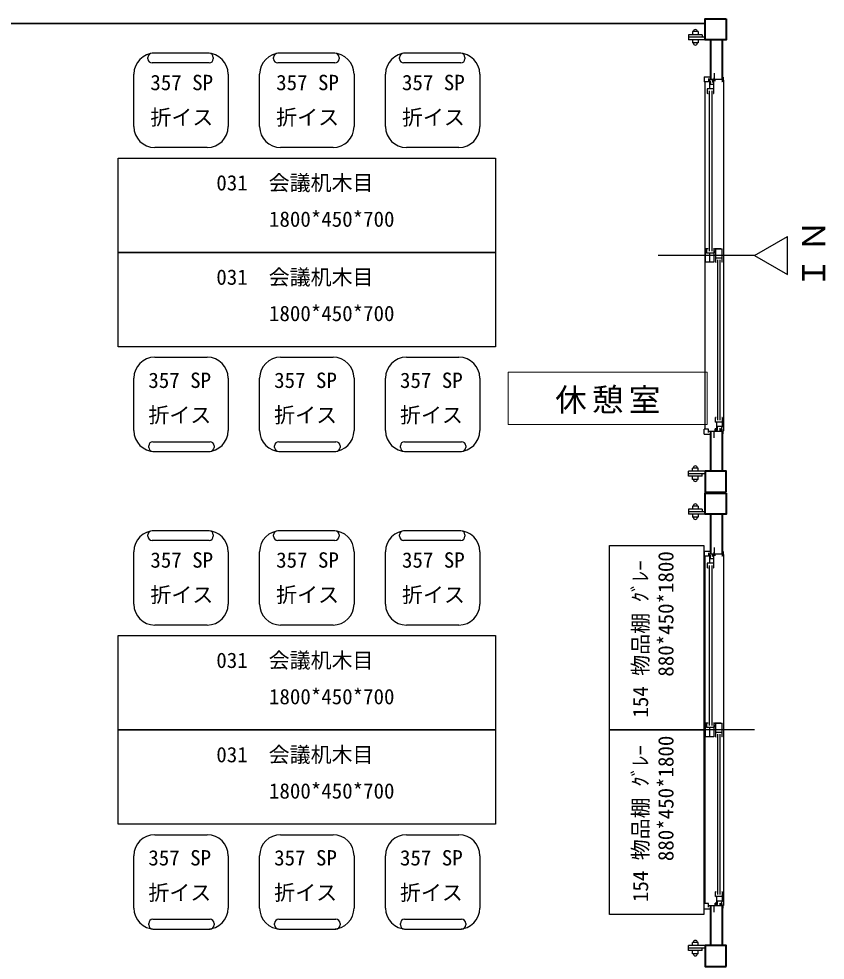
# Model space of a CAD drawing. Units: millimetres, scale not verified. Extents: x -9739 to 9926, y -7024 to 6958.
# Drawn here: x -4914 to -1069, y -972 to 3519 of the extents above; entities that cross this region are included whole.
import ezdxf
from ezdxf.enums import TextEntityAlignment as Align

# ---------------------------------------------------------------- set-up
doc = ezdxf.new("R2010")
doc.units = ezdxf.units.MM
doc.header["$LTSCALE"] = 50
for name, color, linetype, lineweight in [('0-1', 7, 'Continuous', 25), ('0-2', 4, 'Continuous', 18), ('0-4', 7, 'Continuous', 25), ('0-A', 7, 'Continuous', 18)]:
    doc.layers.add(name, color=color, linetype=linetype, lineweight=lineweight)
doc.styles.add('ＭＳ ゴシック', font='')
doc.styles.get('ＭＳ ゴシック').set_extended_font_data('MS Gothic')

msp = doc.modelspace()

# ---------------------------------------------------------------- linework, layer by layer
at = {"layer": '0-1'}
for p, q in [((-1674.22, 3457.7), (-1702.22, 3457.7)), ((-1702.22, 3457.7), (-1702.22, 3442.7)), ((-1674.22, 3457.7), (-1674.22, 3442.7)), ((-1720.72, 3442.7), (-1720.72, 3418.7)), ((-1655.72, 3442.7), (-1720.72, 3442.7)), ((-1640.72, 3430.7), (-1720.72, 3430.7)), ((-1640.72, 3418.7), (-1720.72, 3418.7)), ((-1702.22, 3418.7), (-1702.22, 3403.7)), ((-1674.22, 3418.7), (-1674.22, 3403.7)), ((-1655.72, 3442.7), (-1655.72, 3430.7)), ((-1674.22, 3403.7), (-1702.22, 3403.7)), ((-1645.72, 3242.7), (-1645.72, 3217.7)), ((-1645.72, 3242.7), (-1615.72, 3242.7)), ((-1625.97, 3234.7), (-1625.97, 3217.7)), ((-1598.97, 3234.7), (-1601.97, 3234.7)), ((-1598.97, 3259.7), (-1598.97, 3228.7)), ((-1555.97, 3240), (-1555.97, 3228.7)), ((-1640.97, 3217.7), (-1645.72, 3217.7)), ((-1640.97, 1561.7), (-1640.97, 3217.7)), ((-1625.97, 3217.7), (-1640.97, 3217.7)), ((-1555.97, 3228.7), (-1625.97, 3228.7)), ((-1621.22, 3222.7), (-1621.22, 3184.25)), ((-1617.02, 3222.7), (-1621.22, 3222.7)), ((-1599.72, 3205.45), (-1621.22, 3205.45)), ((-1617.02, 3222.7), (-1617.02, 3205.45)), ((-1607.22, 3220.7), (-1607.72, 3215.7)), ((-1607.22, 3220.7), (-1607.22, 3228.7)), ((-1602.72, 3225.7), (-1602.72, 3223.7)), ((-1599.72, 3225.7), (-1602.72, 3225.7)), ((-1602.72, 3220.7), (-1602.72, 3218.7)), ((-1599.72, 3218.7), (-1602.72, 3218.7)), ((-1599.72, 3162.7), (-1599.72, 3225.7)), ((-1595.82, 3228.7), (-1595.82, 3220.7)), ((-1552.97, 3225.2), (-1556.47, 3228.7)), ((-1552.97, 1554.2), (-1552.97, 3225.2)), ((-1631.22, 3185.2), (-1631.22, 3162.7)), ((-1621.22, 3185.2), (-1631.22, 3185.2)), ((-1628.02, 3162.7), (-1631.22, 3162.7)), ((-1629.12, 3162.7), (-1627.72, 3162.7)), ((-1599.72, 3184.25), (-1621.22, 3184.25)), ((-1620.72, 2410.2), (-1620.72, 3174.7)), ((-1608.72, 2410.2), (-1608.72, 3174.7)), ((-1601.72, 3162.7), (-1599.72, 3162.7)), ((-1406.3, 2389.7), (-1866.31, 2389.7)), ((-1641.22, 2422.2), (-1641.22, 2357.2)), ((-1627.72, 2422.2), (-1641.22, 2422.2)), ((-1634.92, 2422.2), (-1634.92, 2401.2)), ((-1599.72, 2401.2), (-1634.92, 2401.2)), ((-1619.47, 2357.2), (-1619.47, 2401.2)), ((-1599.72, 2422.2), (-1601.72, 2422.2)), ((-1599.72, 2422.2), (-1599.72, 2357.2)), ((-1599.72, 2405.9), (-1594.12, 2405.9)), ((-1597.72, 2422.2), (-1560.72, 2422.2)), ((-1597.72, 2409.2), (-1597.72, 2422.2)), ((-1566.02, 2422.2), (-1597.22, 2422.2)), ((-1594.12, 2414.2), (-1594.12, 2405.9)), ((-1592.22, 2422.2), (-1592.22, 2357.2)), ((-1560.72, 2357.2), (-1560.72, 2422.2)), ((-1599.72, 2357.2), (-1641.22, 2357.2)), ((-1592.22, 2379), (-1560.72, 2379)), ((-1589.02, 2357.2), (-1592.22, 2357.2)), ((-1590.12, 2357.2), (-1588.72, 2357.2)), ((-1581.72, 1604.7), (-1581.72, 2369.2)), ((-1569.72, 1604.7), (-1569.72, 2369.2)), ((-1560.72, 2357.2), (-1562.72, 2357.2)), ((-1589.02, 1616.7), (-1592.22, 1616.7)), ((-1590.12, 1616.7), (-1588.72, 1616.7)), ((-1560.72, 1616.7), (-1562.72, 1616.7)), ((-1560.72, 1616.7), (-1560.72, 1571.69)), ((-1591.22, 1594.2), (-1586.22, 1594.2)), ((-1586.22, 1556.7), (-1586.22, 1595.15)), ((-1560.72, 1595.15), (-1586.22, 1595.15)), ((-1586.22, 1571.7), (-1586.22, 1594.2)), ((-1560.72, 1573.4), (-1586.22, 1573.4)), ((-1582.02, 1556.7), (-1582.02, 1573.4)), ((-1564.72, 1560.76), (-1560.72, 1571.69)), ((-1645.72, 1536.7), (-1645.72, 1561.7)), ((-1640.97, 1561.7), (-1645.72, 1561.7)), ((-1645.72, 1536.7), (-1615.72, 1536.7)), ((-1625.97, 1561.7), (-1640.97, 1561.7)), ((-1625.97, 1544.7), (-1625.97, 1561.7)), ((-1598.97, 1544.7), (-1601.97, 1544.7)), ((-1598.97, 1519.7), (-1598.97, 1550.7)), ((-1593.72, 1550.7), (-1593.72, 1563.2)), ((-1589.72, 1563.2), (-1593.72, 1563.2)), ((-1589.72, 1550.7), (-1589.72, 1563.2)), ((-1582.02, 1556.7), (-1586.22, 1556.7)), ((-1572.72, 1563.7), (-1572.23, 1558.72)), ((-1572.22, 1558.69), (-1572.22, 1550.7)), ((-1567.72, 1558.7), (-1567.72, 1560.7)), ((-1564.72, 1560.7), (-1567.72, 1560.7)), ((-1567.72, 1553.7), (-1567.72, 1555.7)), ((-1564.72, 1553.7), (-1567.72, 1553.7)), ((-1564.72, 1560.76), (-1564.72, 1553.7)), ((-1560.22, 1560.7), (-1561.72, 1560.7)), ((-1560.22, 1550.7), (-1560.22, 1560.7)), ((-1552.97, 1554.2), (-1556.47, 1550.7)), ((-1720.72, 1336.7), (-1720.72, 1360.7)), ((-1640.72, 1360.7), (-1720.72, 1360.7)), ((-1640.72, 1348.7), (-1720.72, 1348.7)), ((-1674.22, 1375.7), (-1702.22, 1375.7)), ((-1702.22, 1360.7), (-1702.22, 1375.7)), ((-1674.22, 1360.7), (-1674.22, 1375.7)), ((-1655.72, 1336.7), (-1655.72, 1348.7)), ((-1655.72, 1336.7), (-1720.72, 1336.7)), ((-1702.22, 1321.7), (-1702.22, 1336.7)), ((-1674.22, 1321.7), (-1702.22, 1321.7)), ((-1674.22, 1321.7), (-1674.22, 1336.7)), ((-1720.72, 1179.7), (-1720.72, 1155.7)), ((-1655.72, 1179.7), (-1720.72, 1179.7)), ((-1640.72, 1167.7), (-1720.72, 1167.7)), ((-1674.22, 1194.7), (-1702.22, 1194.7)), ((-1702.22, 1194.7), (-1702.22, 1179.7)), ((-1674.22, 1194.7), (-1674.22, 1179.7)), ((-1655.72, 1179.7), (-1655.72, 1167.7)), ((-1640.72, 1155.7), (-1720.72, 1155.7)), ((-1702.22, 1155.7), (-1702.22, 1140.7)), ((-1674.22, 1140.7), (-1702.22, 1140.7)), ((-1674.22, 1155.7), (-1674.22, 1140.7)), ((-1598.97, 996.7), (-1598.97, 965.7)), ((-1645.72, 979.7), (-1645.72, 954.7)), ((-1645.72, 979.7), (-1615.72, 979.7)), ((-1640.97, 954.7), (-1645.72, 954.7)), ((-1640.97, -701.3), (-1640.97, 954.7)), ((-1625.97, 954.7), (-1640.97, 954.7)), ((-1625.97, 971.7), (-1625.97, 954.7)), ((-1555.97, 965.7), (-1625.97, 965.7)), ((-1621.22, 959.7), (-1621.22, 921.25)), ((-1617.02, 959.7), (-1621.22, 959.7)), ((-1617.02, 959.7), (-1617.02, 942.45)), ((-1607.22, 957.7), (-1607.72, 952.7)), ((-1607.22, 957.7), (-1607.22, 965.7)), ((-1602.72, 962.7), (-1602.72, 960.7)), ((-1599.72, 962.7), (-1602.72, 962.7)), ((-1602.72, 957.7), (-1602.72, 955.7)), ((-1599.72, 955.7), (-1602.72, 955.7)), ((-1598.97, 971.7), (-1601.97, 971.7)), ((-1599.72, 899.7), (-1599.72, 962.7)), ((-1595.82, 965.7), (-1595.82, 957.7)), ((-1552.97, 962.2), (-1556.47, 965.7)), ((-1555.97, 977), (-1555.97, 965.7)), ((-1552.97, -708.8), (-1552.97, 962.2)), ((-1631.22, 922.2), (-1631.22, 899.7)), ((-1621.22, 922.2), (-1631.22, 922.2)), ((-1628.02, 899.7), (-1631.22, 899.7)), ((-1629.12, 899.7), (-1627.72, 899.7)), ((-1599.72, 942.45), (-1621.22, 942.45)), ((-1599.72, 921.25), (-1621.22, 921.25)), ((-1620.72, 147.2), (-1620.72, 911.7)), ((-1608.72, 147.2), (-1608.72, 911.7)), ((-1601.72, 899.7), (-1599.72, 899.7)), ((-1641.22, 159.2), (-1641.22, 94.2)), ((-1627.72, 159.2), (-1641.22, 159.2)), ((-1634.92, 159.2), (-1634.92, 138.2)), ((-1599.72, 138.2), (-1634.92, 138.2)), ((-1619.47, 94.2), (-1619.47, 138.2)), ((-1599.72, 159.2), (-1601.72, 159.2)), ((-1599.72, 159.2), (-1599.72, 94.2)), ((-1599.72, 142.9), (-1594.12, 142.9)), ((-1597.72, 159.2), (-1560.72, 159.2)), ((-1597.72, 146.2), (-1597.72, 159.2)), ((-1566.02, 159.2), (-1597.22, 159.2)), ((-1594.12, 151.2), (-1594.12, 142.9)), ((-1592.22, 159.2), (-1592.22, 94.2)), ((-1560.72, 94.2), (-1560.72, 159.2)), ((-1406.3, 126.7), (-1866.31, 126.7)), ((-1599.72, 94.2), (-1641.22, 94.2)), ((-1592.22, 116), (-1560.72, 116)), ((-1589.02, 94.2), (-1592.22, 94.2)), ((-1590.12, 94.2), (-1588.72, 94.2)), ((-1581.72, -658.3), (-1581.72, 106.2)), ((-1569.72, -658.3), (-1569.72, 106.2)), ((-1560.72, 94.2), (-1562.72, 94.2)), ((-1589.02, -646.3), (-1592.22, -646.3)), ((-1591.22, -668.8), (-1586.22, -668.8)), ((-1590.12, -646.3), (-1588.72, -646.3)), ((-1586.22, -706.3), (-1586.22, -667.85)), ((-1560.72, -667.85), (-1586.22, -667.85)), ((-1586.22, -691.3), (-1586.22, -668.8)), ((-1560.72, -646.3), (-1562.72, -646.3)), ((-1560.72, -646.3), (-1560.72, -691.31)), ((-1645.72, -726.3), (-1645.72, -701.3)), ((-1640.97, -701.3), (-1645.72, -701.3)), ((-1625.97, -701.3), (-1640.97, -701.3)), ((-1625.97, -718.3), (-1625.97, -701.3)), ((-1598.97, -718.3), (-1601.97, -718.3)), ((-1598.97, -743.3), (-1598.97, -712.3)), ((-1593.72, -712.3), (-1593.72, -699.8)), ((-1589.72, -699.8), (-1593.72, -699.8)), ((-1589.72, -712.3), (-1589.72, -699.8)), ((-1560.72, -689.6), (-1586.22, -689.6)), ((-1582.02, -706.3), (-1586.22, -706.3)), ((-1582.02, -706.3), (-1582.02, -689.6)), ((-1572.72, -699.3), (-1572.23, -704.28)), ((-1572.22, -704.31), (-1572.22, -712.3)), ((-1567.72, -704.3), (-1567.72, -702.3)), ((-1564.72, -702.3), (-1567.72, -702.3)), ((-1567.72, -709.3), (-1567.72, -707.3)), ((-1564.72, -709.3), (-1567.72, -709.3)), ((-1564.72, -702.24), (-1560.72, -691.31)), ((-1564.72, -702.24), (-1564.72, -709.3)), ((-1560.22, -702.3), (-1561.72, -702.3)), ((-1560.22, -712.3), (-1560.22, -702.3)), ((-1552.97, -708.8), (-1556.47, -712.3)), ((-1645.72, -726.3), (-1615.72, -726.3)), ((-1674.22, -887.3), (-1702.22, -887.3)), ((-1702.22, -902.3), (-1702.22, -887.3)), ((-1674.22, -902.3), (-1674.22, -887.3)), ((-1720.72, -926.3), (-1720.72, -902.3)), ((-1640.72, -902.3), (-1720.72, -902.3)), ((-1640.72, -914.3), (-1720.72, -914.3)), ((-1655.72, -926.3), (-1720.72, -926.3)), ((-1702.22, -941.3), (-1702.22, -926.3)), ((-1674.22, -941.3), (-1702.22, -941.3)), ((-1674.22, -941.3), (-1674.22, -926.3)), ((-1655.72, -926.3), (-1655.72, -914.3))]:
    msp.add_line(p, q, dxfattribs=at)
at = {"layer": '0-1', "color": 2, "lineweight": 40}
for p, q in [((-1615.72, 3418.7), (-1615.72, 3228.7)), ((-1560.72, 3418.7), (-1560.72, 3228.7)), ((-1615.72, 1550.7), (-1615.72, 1360.7)), ((-1560.72, 1550.7), (-1560.72, 1360.7)), ((-1615.72, 1155.7), (-1615.72, 965.7)), ((-1560.72, 1155.7), (-1560.72, 965.7)), ((-1615.72, -712.3), (-1615.72, -902.3)), ((-1560.72, -712.3), (-1560.72, -902.3))]:
    msp.add_line(p, q, dxfattribs=at)
for points in [[(-1540.72, 3518.7), (-1540.72, 3418.7), (-1640.72, 3418.7), (-1640.72, 3518.7)], [(-1540.72, 1260.7), (-1540.72, 1360.7), (-1640.72, 1360.7), (-1640.72, 1260.7)], [(-1540.72, 1255.7), (-1540.72, 1155.7), (-1640.72, 1155.7), (-1640.72, 1255.7)], [(-1540.72, -1002.3), (-1540.72, -902.3), (-1640.72, -902.3), (-1640.72, -1002.3)]]:
    msp.add_lwpolyline(points, close=True, dxfattribs=at)
at = {"layer": '0-1'}
for points in [[(-1560.22, 3228.7), (-1560.22, 3218.7), (-1561.72, 3218.7)], [(-1586.72, 1594.2), (-1592.22, 1594.2), (-1592.22, 1616.7)], [(-1555.97, 1539.4), (-1555.97, 1550.7), (-1625.97, 1550.7)], [(-1560.22, 965.7), (-1560.22, 955.7), (-1561.72, 955.7)], [(-1586.72, -668.8), (-1592.22, -668.8), (-1592.22, -646.3)], [(-1555.97, -723.6), (-1555.97, -712.3), (-1625.97, -712.3)]]:
    msp.add_lwpolyline(points, dxfattribs=at)
for centre, radius, start, end in [((-1688.22, 3457.7), 10, 0, 180), ((-1688.22, 3403.7), 10, 180, 0), ((-1572.52, 1558.69), 0.3, 0, 5.71059), ((-1688.22, 1375.7), 10, 0, 180), ((-1688.22, 1321.7), 10, 180, 0), ((-1688.22, 1194.7), 10, 0, 180), ((-1688.22, 1140.7), 10, 180, 0), ((-1572.52, -704.31), 0.3, 0, 5.71059), ((-1688.22, -887.3), 10, 0, 180), ((-1688.22, -941.3), 10, 180, 0)]:
    msp.add_arc(centre, radius, start, end, dxfattribs=at)
at = {"layer": '0-2', "color": 3, "lineweight": 35}
msp.add_line((-7140.72, 3496.2), (-1640.72, 3496.2), dxfattribs=at)
at = {"layer": '0-4'}
for p, q in [((-4299.3, 3328), (-4299.3, 3334.57)), ((-4007.03, 3354.57), (-4279.3, 3354.57)), ((-3987.03, 3334.57), (-3987.03, 3328)), ((-3699.3, 3328), (-3699.3, 3334.57)), ((-3407.03, 3354.57), (-3679.3, 3354.57)), ((-3387.03, 3334.57), (-3387.03, 3328)), ((-3099.3, 3328), (-3099.3, 3334.57)), ((-2807.03, 3354.57), (-3079.3, 3354.57)), ((-2787.03, 3334.57), (-2787.03, 3328)), ((-4007.03, 3308.01), (-4279.3, 3308.01)), ((-3407.03, 3308.01), (-3679.3, 3308.01)), ((-2807.03, 3308.01), (-3079.3, 3308.01)), ((-4366.06, 3004.57), (-4366.06, 3254.57)), ((-3916.06, 3254.57), (-3916.06, 3004.57)), ((-3766.06, 3004.57), (-3766.06, 3254.57)), ((-3316.06, 3254.57), (-3316.06, 3004.57)), ((-3166.06, 3004.57), (-3166.06, 3254.57)), ((-2716.06, 3254.57), (-2716.06, 3004.57)), ((-4016.06, 2904.57), (-4266.06, 2904.57)), ((-3416.06, 2904.57), (-3666.06, 2904.57)), ((-2816.06, 2904.57), (-3066.06, 2904.57)), ((-1406.3, 2389.7), (-1249.46, 2480.25)), ((-1249.46, 2299.15), (-1249.46, 2480.25)), ((-1406.3, 2389.7), (-1249.46, 2299.15)), ((-4266.06, 1904.57), (-4016.06, 1904.57)), ((-3666.06, 1904.57), (-3416.06, 1904.57)), ((-3066.06, 1904.57), (-2816.06, 1904.57)), ((-4366.06, 1554.57), (-4366.06, 1804.57)), ((-3916.06, 1804.57), (-3916.06, 1554.57)), ((-3766.06, 1554.57), (-3766.06, 1804.57)), ((-3316.06, 1804.57), (-3316.06, 1554.57)), ((-3166.06, 1554.57), (-3166.06, 1804.57)), ((-2716.06, 1804.57), (-2716.06, 1554.57)), ((-4275.08, 1501.14), (-4002.81, 1501.14)), ((-3675.08, 1501.14), (-3402.81, 1501.14)), ((-3075.08, 1501.14), (-2802.81, 1501.14)), ((-4295.08, 1474.57), (-4295.08, 1481.14)), ((-4275.08, 1454.57), (-4002.81, 1454.57)), ((-3982.81, 1481.14), (-3982.81, 1474.57)), ((-3695.08, 1474.57), (-3695.08, 1481.14)), ((-3675.08, 1454.57), (-3402.81, 1454.57)), ((-3382.81, 1481.14), (-3382.81, 1474.57)), ((-3095.08, 1474.57), (-3095.08, 1481.14)), ((-3075.08, 1454.57), (-2802.81, 1454.57)), ((-2782.81, 1481.14), (-2782.81, 1474.57)), ((-4299.3, 1050.13), (-4299.3, 1056.7)), ((-4007.03, 1076.7), (-4279.3, 1076.7)), ((-3987.03, 1056.7), (-3987.03, 1050.13)), ((-3699.3, 1050.13), (-3699.3, 1056.7)), ((-3407.03, 1076.7), (-3679.3, 1076.7)), ((-3387.03, 1056.7), (-3387.03, 1050.13)), ((-3099.3, 1050.13), (-3099.3, 1056.7)), ((-2807.03, 1076.7), (-3079.3, 1076.7)), ((-2787.03, 1056.7), (-2787.03, 1050.13)), ((-4007.03, 1030.13), (-4279.3, 1030.13)), ((-3407.03, 1030.13), (-3679.3, 1030.13)), ((-2807.03, 1030.13), (-3079.3, 1030.13)), ((-4366.06, 726.7), (-4366.06, 976.7)), ((-3916.06, 976.7), (-3916.06, 726.7)), ((-3766.06, 726.7), (-3766.06, 976.7)), ((-3316.06, 976.7), (-3316.06, 726.7)), ((-3166.06, 726.7), (-3166.06, 976.7)), ((-2716.06, 976.7), (-2716.06, 726.7)), ((-4016.06, 626.7), (-4266.06, 626.7)), ((-3416.06, 626.7), (-3666.06, 626.7)), ((-2816.06, 626.7), (-3066.06, 626.7)), ((-4266.06, -373.3), (-4016.06, -373.3)), ((-3666.06, -373.3), (-3416.06, -373.3)), ((-3066.06, -373.3), (-2816.06, -373.3)), ((-4366.06, -723.3), (-4366.06, -473.3)), ((-3916.06, -473.3), (-3916.06, -723.3)), ((-3766.06, -723.3), (-3766.06, -473.3)), ((-3316.06, -473.3), (-3316.06, -723.3)), ((-3166.06, -723.3), (-3166.06, -473.3)), ((-2716.06, -473.3), (-2716.06, -723.3)), ((-4295.08, -803.3), (-4295.08, -796.73)), ((-4275.08, -776.73), (-4002.81, -776.73)), ((-3982.81, -796.73), (-3982.81, -803.3)), ((-3695.08, -803.3), (-3695.08, -796.73)), ((-3675.08, -776.73), (-3402.81, -776.73)), ((-3382.81, -796.73), (-3382.81, -803.3)), ((-3095.08, -803.3), (-3095.08, -796.73)), ((-3075.08, -776.73), (-2802.81, -776.73)), ((-2782.81, -796.73), (-2782.81, -803.3)), ((-4275.08, -823.3), (-4002.81, -823.3)), ((-3675.08, -823.3), (-3402.81, -823.3)), ((-3075.08, -823.3), (-2802.81, -823.3))]:
    msp.add_line(p, q, dxfattribs=at)
for points in [[(-4441.06, 2404.57), (-4441.06, 2854.57), (-2641.06, 2854.57), (-2641.06, 2404.57)], [(-4441.06, 1954.57), (-4441.06, 2404.57), (-2641.06, 2404.57), (-2641.06, 1954.57)], [(-1647.33, 126.7), (-2097.33, 126.7), (-2097.33, 1006.7), (-1647.33, 1006.7)], [(-4441.06, 126.7), (-4441.06, 576.7), (-2641.06, 576.7), (-2641.06, 126.7)], [(-4441.06, -323.3), (-4441.06, 126.7), (-2641.06, 126.7), (-2641.06, -323.3)], [(-1647.33, -753.3), (-2097.33, -753.3), (-2097.33, 126.7), (-1647.33, 126.7)]]:
    msp.add_lwpolyline(points, close=True, dxfattribs=at)
for centre, radius, start, end in [((-4266.06, 3254.57), 100, 90, 180), ((-4279.3, 3334.57), 20, 90, 180), ((-4279.3, 3328), 20, 180, 270), ((-4016.06, 3254.57), 100, 0, 90), ((-4007.03, 3334.57), 20, 0, 90), ((-4007.03, 3328), 20, 270, 0), ((-3666.06, 3254.57), 100, 90, 180), ((-3679.3, 3334.57), 20, 90, 180), ((-3679.3, 3328), 20, 180, 270), ((-3416.06, 3254.57), 100, 0, 90), ((-3407.03, 3334.57), 20, 0, 90), ((-3407.03, 3328), 20, 270, 0), ((-3066.06, 3254.57), 100, 90, 180), ((-3079.3, 3334.57), 20, 90, 180), ((-3079.3, 3328), 20, 180, 270), ((-2816.06, 3254.57), 100, 0, 90), ((-2807.03, 3334.57), 20, 0, 90), ((-2807.03, 3328), 20, 270, 0), ((-4266.06, 3004.57), 100, 180, 270), ((-4016.06, 3004.57), 100, 270, 0), ((-3666.06, 3004.57), 100, 180, 270), ((-3416.06, 3004.57), 100, 270, 0), ((-3066.06, 3004.57), 100, 180, 270), ((-2816.06, 3004.57), 100, 270, 0), ((-4266.06, 1804.57), 100, 90, 180), ((-4016.06, 1804.57), 100, 0, 90), ((-3666.06, 1804.57), 100, 90, 180), ((-3416.06, 1804.57), 100, 0, 90), ((-3066.06, 1804.57), 100, 90, 180), ((-2816.06, 1804.57), 100, 0, 90), ((-4266.06, 1554.57), 100, 180, 270), ((-4016.06, 1554.57), 100, 270, 0), ((-3666.06, 1554.57), 100, 180, 270), ((-3416.06, 1554.57), 100, 270, 0), ((-3066.06, 1554.57), 100, 180, 270), ((-2816.06, 1554.57), 100, 270, 0), ((-4275.08, 1481.14), 20, 90, 180), ((-4002.81, 1481.14), 20, 0, 90), ((-3675.08, 1481.14), 20, 90, 180), ((-3402.81, 1481.14), 20, 0, 90), ((-3075.08, 1481.14), 20, 90, 180), ((-2802.81, 1481.14), 20, 0, 90), ((-4275.08, 1474.57), 20, 180, 270), ((-4002.81, 1474.57), 20, 270, 0), ((-3675.08, 1474.57), 20, 180, 270), ((-3402.81, 1474.57), 20, 270, 0), ((-3075.08, 1474.57), 20, 180, 270), ((-2802.81, 1474.57), 20, 270, 0), ((-4266.06, 976.7), 100, 90, 180), ((-4279.3, 1056.7), 20, 90, 180), ((-4279.3, 1050.13), 20, 180, 270), ((-4016.06, 976.7), 100, 0, 90), ((-4007.03, 1056.7), 20, 0, 90), ((-4007.03, 1050.13), 20, 270, 0), ((-3666.06, 976.7), 100, 90, 180), ((-3679.3, 1056.7), 20, 90, 180), ((-3679.3, 1050.13), 20, 180, 270), ((-3416.06, 976.7), 100, 0, 90), ((-3407.03, 1056.7), 20, 0, 90), ((-3407.03, 1050.13), 20, 270, 0), ((-3066.06, 976.7), 100, 90, 180), ((-3079.3, 1056.7), 20, 90, 180), ((-3079.3, 1050.13), 20, 180, 270), ((-2816.06, 976.7), 100, 0, 90), ((-2807.03, 1056.7), 20, 0, 90), ((-2807.03, 1050.13), 20, 270, 0), ((-4266.06, 726.7), 100, 180, 270), ((-4016.06, 726.7), 100, 270, 0), ((-3666.06, 726.7), 100, 180, 270), ((-3416.06, 726.7), 100, 270, 0), ((-3066.06, 726.7), 100, 180, 270), ((-2816.06, 726.7), 100, 270, 0), ((-4266.06, -473.3), 100, 90, 180), ((-4016.06, -473.3), 100, 0, 90), ((-3666.06, -473.3), 100, 90, 180), ((-3416.06, -473.3), 100, 0, 90), ((-3066.06, -473.3), 100, 90, 180), ((-2816.06, -473.3), 100, 0, 90), ((-4266.06, -723.3), 100, 180, 270), ((-4016.06, -723.3), 100, 270, 0), ((-3666.06, -723.3), 100, 180, 270), ((-3416.06, -723.3), 100, 270, 0), ((-3066.06, -723.3), 100, 180, 270), ((-2816.06, -723.3), 100, 270, 0), ((-4275.08, -796.73), 20, 90, 180), ((-4275.08, -803.3), 20, 180, 270), ((-4002.81, -796.73), 20, 0, 90), ((-4002.81, -803.3), 20, 270, 0), ((-3675.08, -796.73), 20, 90, 180), ((-3675.08, -803.3), 20, 180, 270), ((-3402.81, -796.73), 20, 0, 90), ((-3402.81, -803.3), 20, 270, 0), ((-3075.08, -796.73), 20, 90, 180), ((-3075.08, -803.3), 20, 180, 270), ((-2802.81, -796.73), 20, 0, 90), ((-2802.81, -803.3), 20, 270, 0)]:
    msp.add_arc(centre, radius, start, end, dxfattribs=at)
at = {"layer": '0-A', "color": 4}
msp.add_lwpolyline([(-2581.09, 1583.39), (-1631.09, 1583.39), (-1631.09, 1833.39), (-2581.09, 1833.39)], close=True, dxfattribs=at)

# ---------------------------------------------------------------- texts
at = {"layer": '0-4', "color": 4, "style": 'ＭＳ ゴシック'}
for s, p in [('357 SP', (-4287.28, 3156.32)), ('357 SP', (-3687.28, 3156.32)), ('357 SP', (-3087.28, 3156.32)), ('折イス', (-4287.28, 2990.38)), ('折イス', (-3687.28, 2990.38)), ('折イス', (-3087.28, 2990.38)), ('031\u3000会議机木目', (-3972.64, 2677.93)), ('1800*450*700', (-3721.53, 2504.74)), ('031\u3000会議机木目', (-3972.64, 2227.93)), ('1800*450*700', (-3721.53, 2054.74)), ('357 SP', (-4296.85, 1735.76)), ('357 SP', (-3696.85, 1735.76)), ('357 SP', (-3096.85, 1735.76)), ('折イス', (-4296.85, 1569.82)), ('折イス', (-3696.85, 1569.82)), ('折イス', (-3096.85, 1569.82)), ('357 SP', (-4287.28, 878.44)), ('357 SP', (-3687.28, 878.44)), ('357 SP', (-3087.28, 878.44)), ('折イス', (-4287.28, 712.5)), ('折イス', (-3687.28, 712.5)), ('折イス', (-3087.28, 712.5)), ('031\u3000会議机木目', (-3972.64, 400.06)), ('1800*450*700', (-3721.53, 226.87)), ('031\u3000会議机木目', (-3972.64, -49.94)), ('1800*450*700', (-3721.53, -223.13)), ('357 SP', (-4296.85, -542.11)), ('357 SP', (-3696.85, -542.11)), ('357 SP', (-3096.85, -542.11)), ('折イス', (-4296.85, -708.05)), ('折イス', (-3696.85, -708.05)), ('折イス', (-3096.85, -708.05))]:
    msp.add_text(s, height=73.31, dxfattribs=at).set_placement(p, align=Align.BOTTOM_LEFT)
for s, p in [('880*450*1800', (-1770.45, 380.75)), ('154 物品棚 ｸﾞﾚｰ', (-1891.32, 185.5)), ('880*450*1800', (-1770.45, -499.25)), ('154 物品棚 ｸﾞﾚｰ', (-1891.32, -694.5))]:
    msp.add_text(s, height=73.31, rotation=90, dxfattribs=at).set_placement(p, align=Align.BOTTOM_LEFT)
at = {"layer": '0-4', "insert": (-1069.14, 2232.08), "char_height": 110, "attachment_point": 7, "rotation": 90, "style": 'ＭＳ ゴシック'}
msp.add_mtext('\\T1.17;ＩＮ', dxfattribs=at)
at = {"layer": '0-A', "insert": (-2356.56, 1634.39), "char_height": 110, "attachment_point": 7, "style": 'ＭＳ ゴシック'}
msp.add_mtext('\\T1.17;休憩室', dxfattribs=at)

doc.saveas('drawing.dxf')
